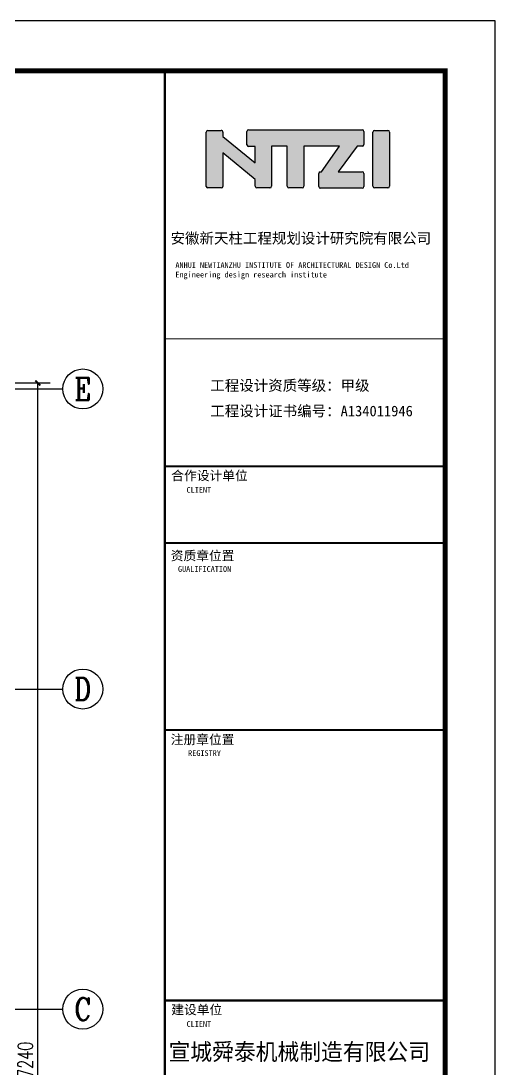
# Model space of a CAD drawing. Extents: x -522490 to 417652, y 450811 to 1108047.
# Drawn here: x 393263 to 402752, y 798292 to 819246 of the extents above; entities that cross this region are included whole.
import ezdxf
from ezdxf.enums import TextEntityAlignment as Align

# ---------------------------------------------------------------- set-up
doc = ezdxf.new("R2010")
doc.units = 0
doc.header["$LTSCALE"] = 1000
doc.header["$MEASUREMENT"] = 0
for name, color, linetype in [('46', 7, 'Continuous'), ('AXIS', 3, 'Continuous'), ('AXIS_TEXT', 7, 'Continuous'), ('PUB_TEXT', 7, 'Continuous'), ('PUB_TITLE', 4, 'Continuous')]:
    doc.layers.add(name, color=color, linetype=linetype)
doc.styles.add('-黑体', font='', dxfattribs={"width": 0.8})
doc.styles.add('_TCH_AXIS', font='COMPLEX', dxfattribs={"bigfont": 'GBCBIG'})
doc.styles.add('_TCH_DIM_T3', font='SIMPLEX', dxfattribs={"width": 0.705882, "bigfont": 'GBCBIG'})
doc.styles.add('COMPLEX', font='COMPLEX')
doc.styles.add('TQ', font='')
doc.styles.get('-黑体').set_extended_font_data('Microsoft YaHei')
doc.styles.get('TQ').set_extended_font_data('SimSun')
doc.dimstyles.new('_TCH_ARCH&&100', dxfattribs={"dimtxt": 297.5, "dimasz": 100, "dimexe": 250, "dimexo": 300, "dimgap": 100, "dimtad": 1, "dimdec": 0, "dimzin": 0, "dimdsep": 46, "dimtxsty": '_TCH_DIM_T3', "dimblk": 'ARCHTICK', "dimcen": 0.09, "dimclrt": 7, "dimazin": 2, "dimtfac": 1, "dimtdec": 0, "dimtix": 1, "dimtmove": 2, "dimatfit": 3, "dimfxl": 0, "dimtolj": 1, "dimtzin": 0, "dimarcsym": 0})

# ---------------------------------------------------------------- blocks, each defined once
blk = doc.blocks.new('_ArchTick')
at = {"color": 0, "linetype": 'ByBlock', "const_width": 0.4}
blk.add_lwpolyline([(-0.5, -0.5), (0.5, 0.5)], dxfattribs=at)
blk = doc.blocks.new('*D404')
at = {"layer": 'AXIS', "color": 0, "lineweight": -2}
for p, q in [((390601, 812009), (393851, 812009)), ((393601, 784769), (393601, 812009)), ((390601, 784769), (393851, 784769))]:
    blk.add_line(p, q, dxfattribs=at)
at = {"layer": 'Defpoints', "color": 0}
for p in [(390301, 812009), (393601, 812009), (390301, 784769)]:
    blk.add_point(p, dxfattribs=at)
at = {"layer": 'AXIS', "color": 0, "lineweight": -2, "xscale": 100, "yscale": 100, "zscale": 100}
for p, rotation in [((393601, 812009), 90), ((393601, 784769), 270)]:
    blk.add_blockref('_ArchTick', p, dxfattribs=dict(at, rotation=rotation))
at = {"layer": 'AXIS', "color": 7, "insert": (393352, 798389), "char_height": 297.5, "attachment_point": 5, "rotation": 90, "style": '_TCH_DIM_T3'}
blk.add_mtext('\\A1;27240', dxfattribs=at)
blk = doc.blocks.new('_AXISO')
blk.add_circle((0, 0), 0.5)
at = {"layer": 'AXIS_TEXT', "style": 'COMPLEX', "width": 1.041667}
blk.add_attdef('A', text='', height=0.56, dxfattribs=at).set_placement((-0.25, -0.28), (0.25, -0.28), align=Align.FIT)

msp = doc.modelspace()

# ---------------------------------------------------------------- hatches: boundary and pattern name
h = msp.add_hatch(color=256)
h.paths.add_polyline_path([(397305.1, 816606.9), (397951.7, 816078.3), (397951.7, 815940.9, 0.4142136), (397983.7, 815908.9), (398246.8, 815908.9, 0.4142136), (398278.8, 815940.9), (398278.8, 816739.9), (398592.5, 816739.9), (398592.5, 815942.2, 0.4142136), (398624.5, 815910.2), (398894.5, 815910.2, 0.4142136), (398926.5, 815942.2), (398926.5, 816739.7), (399639.1, 816739.7), (399277, 816228.5), (399254.9, 816228.5, 0.4142136), (399222.9, 816196.5), (399222.9, 815933.9, 0.4142136), (399254.9, 815901.9), (400095.2, 815901.9, 0.4142136), (400127.2, 815933.9), (400127.2, 816198.7, 0.4142136), (400095.2, 816230.7), (399615, 816230.7), (399989.5, 816744.6), (400096, 816744.6, 0.4142136), (400128, 816776.6), (400128, 817037.1, 0.4142136), (400096, 817069.1), (397817.4, 817069.1, 0.4142136), (397785.4, 817037.1), (397785.4, 816770.6, 0.4142136), (397817.4, 816738.6), (397948.5, 816738.6), (397948.5, 816410.4), (397303.3, 816937.4), (397303.5, 817025.9, 0.4148904), (397271.5, 817058), (397003.5, 817058, 0.4142136), (396971.5, 817026), (396971.5, 815938.7, 0.4142136), (397003.5, 815906.7), (397273.1, 815906.7, 0.4142136), (397305.1, 815938.7)])
h.paths.add_polyline_path([(400309.2, 815941, 0.4142136), (400341.2, 815909), (400608.6, 815909, 0.4142136), (400640.6, 815941), (400640.6, 817025, 0.4142136), (400608.6, 817057), (400341.2, 817057, 0.4142136), (400309.2, 817025)])

# ---------------------------------------------------------------- linework, layer by layer
for p, q in [((396971.5, 815938.7, 0), (396971.5, 817026, 0)), ((397003.5, 817058, 0), (397271.5, 817058, 0)), ((397303.5, 817025.9, 0), (397303.3, 816937.4, 0)), ((397785.4, 816770.6, 0), (397785.4, 817037.1, 0)), ((397817.4, 817069.1, 0), (400096, 817069.1, 0)), ((400128, 817037.1, 0), (400128, 816776.6, 0)), ((400309.2, 815941, 0), (400309.2, 817025, 0)), ((400341.2, 817057, 0), (400608.6, 817057, 0)), ((400640.6, 817025, 0), (400640.6, 815941, 0)), ((397303.3, 816937.4, 0), (397948.5, 816410.4, 0)), ((397951.7, 816078.3, 0), (397305.1, 816606.9, 0)), ((397305.1, 816606.9, 0), (397305.1, 815938.7, 0)), ((397948.5, 816738.6, 0), (397817.4, 816738.6, 0)), ((397948.5, 816410.4, 0), (397948.5, 816738.6, 0)), ((398592.5, 816739.9, 0), (398278.8, 816739.9, 0)), ((398278.8, 816739.9, 0), (398278.8, 815940.9, 0)), ((398592.5, 815942.2, 0), (398592.5, 816739.9, 0)), ((399639.1, 816739.7, 0), (398926.5, 816739.7, 0)), ((398926.5, 816739.7, 0), (398926.5, 815942.2, 0)), ((399277, 816228.5, 0), (399639.1, 816739.7, 0)), ((399989.5, 816744.6, 0), (399615, 816230.7, 0)), ((400096, 816744.6, 0), (399989.5, 816744.6, 0)), ((399222.9, 815933.9, 0), (399222.9, 816196.5, 0)), ((399254.9, 816228.5, 0), (399277, 816228.5, 0)), ((399615, 816230.7, 0), (400095.2, 816230.7, 0)), ((400127.2, 816198.7, 0), (400127.2, 815933.9, 0)), ((397951.7, 815940.9, 0), (397951.7, 816078.3, 0)), ((397273.1, 815906.7, 0), (397003.5, 815906.7, 0)), ((398246.8, 815908.9, 0), (397983.7, 815908.9, 0)), ((398894.5, 815910.2, 0), (398624.5, 815910.2, 0)), ((400095.2, 815901.9, 0), (399254.9, 815901.9, 0)), ((400608.6, 815909, 0), (400341.2, 815909, 0))]:
    msp.add_line(p, q)
for centre, start, end in [((397003.5, 817026), 90, 180), ((397271.5, 817026), 359.86763, 90), ((397817.4, 817037.1), 90, 180), ((400096, 817037.1), 0, 90), ((400341.2, 817025), 90, 180), ((400608.6, 817025), 0, 90), ((397817.4, 816770.6), 180, 270), ((400096, 816776.6), 270, 0), ((399254.9, 816196.5), 90, 180), ((400095.2, 816198.7), 0, 90), ((397983.7, 815940.9), 180, 270), ((398246.8, 815940.9), 270, 0), ((398624.5, 815942.2), 180, 270), ((398894.5, 815942.2), 270, 0), ((400341.2, 815941), 180, 270), ((400608.6, 815941), 270, 0), ((397003.5, 815938.7), 180, 270), ((397273.1, 815938.7), 270, 0), ((399254.9, 815933.9), 180, 270), ((400095.2, 815933.9), 270, 0)]:
    msp.add_arc(centre, 32, start, end)
at = {"layer": 'AXIS'}
for p, q in [((390100.6, 811889.2), (394100.6, 811889.2)), ((390100.6, 805889.2), (394100.6, 805889.2)), ((390100.6, 799489.2), (394100.6, 799489.2))]:
    msp.add_line(p, q, dxfattribs=at)
at = {"layer": 'PUB_TEXT'}
for q in [(401016.6, 818246.1), (401752.5, 817716.6)]:
    msp.add_line((401752.5, 818246.1), q, dxfattribs=at)
at = {"layer": 'PUB_TITLE'}
msp.add_line((401752.5, 818246.1), (396142.5, 818246.1), dxfattribs=at)
at = {"layer": 'PUB_TITLE', "lineweight": 40}
msp.add_line((396140, 808810.8), (401750, 808810.8), dxfattribs=at)
at = {"layer": 'PUB_TITLE'}
msp.add_lwpolyline([(343352.5, 777246.1), (402752.5, 777246.1), (402752.5, 819246.1), (343352.5, 819246.1)], close=True, dxfattribs=at)
at = {"layer": 'PUB_TITLE', "const_width": 100}
msp.add_lwpolyline([(345852.5, 778246.1), (401752.5, 778246.1), (401752.5, 818246.1), (345852.5, 818246.1)], close=True, dxfattribs=at)
at = {"layer": 'PUB_TITLE', "lineweight": 40}
for points, const_width in [([(396142.5, 818246.1), (396142.5, 778246.1)], 42.5), ([(396142.5, 812891.1), (401752.5, 812891.1)], 25.5), ([(396142.5, 810341.1), (401752.5, 810341.1)], 42.5), ([(396142.5, 808811.1), (401752.5, 808811.1)], 42.5), ([(396140, 805070.8), (401750, 805070.8)], 42.5), ([(396142.5, 799663), (401752.5, 799663)], 42.5)]:
    msp.add_lwpolyline(points, dxfattribs=dict(at, const_width=const_width))

# ---------------------------------------------------------------- block references
at = {"layer": 'AXIS'}
ref = msp.add_blockref('_AXISO', (394500.6, 811889.2), dxfattribs=dict(at, xscale=800, yscale=800, zscale=800))
ref.add_attrib('A', 'E', dxfattribs={"layer": 'AXIS_TEXT', "height": 448.3, "style": '_TCH_AXIS', "width": 0.982456}).set_placement((394332.8, 811665), (394668.4, 811665), align=Align.FIT)
ref = msp.add_blockref('_AXISO', (394500.6, 805889.2), dxfattribs=dict(at, xscale=800, yscale=800, zscale=800))
ref.add_attrib('A', 'D', dxfattribs={"layer": 'AXIS_TEXT', "height": 448.3, "style": '_TCH_AXIS', "width": 0.924665}).set_placement((394332.8, 805665), (394668.4, 805665), align=Align.FIT)
ref = msp.add_blockref('_AXISO', (394500.6, 799489.2), dxfattribs=dict(at, xscale=800, yscale=800, zscale=800))
ref.add_attrib('A', 'C', dxfattribs={"layer": 'AXIS_TEXT', "height": 452, "style": '_TCH_AXIS', "width": 1.024}).set_placement((394335.3, 799263.2), (394665.9, 799263.2), align=Align.FIT)

# ---------------------------------------------------------------- texts
at = {"layer": '46', "linetype": 'Continuous', "style": '-黑体', "width": 0.95}
msp.add_text('宣城舜泰机械制造有限公司', height=336.496, dxfattribs=at).set_placement((396217, 798468.4))
at = {"layer": 'PUB_TEXT', "char_height": 212.5, "attachment_point": 1, "style": 'TQ'}
for s, insert in [('安徽新天柱工程规划设计研究院有限公司 ', (396256.6, 815008.9)), ('工程设计资质等级：甲级 ', (397052.4, 812065.1)), ('工程设计证书编号：A134011946', (397052.4, 811555.1))]:
    msp.add_mtext(s, dxfattribs=dict(at, insert=insert))
at = {"layer": 'PUB_TEXT', "attachment_point": 1, "style": 'TQ'}
for s, insert, char_height, width in [('ANHUI NEWTIANZHU INSTITUTE OF ARCHITECTURAL DESIGN Co.Ltd\\PEngineering design research institute', (396354.8, 814423.7), 114.75, 5257.354), ('合作设计单位', (396271.9, 810251.2), 187, 1749.26), ('CLIENT', (396578, 809928.2), 114.75, 2399.55), ('资质章位置', (396261.2, 808649.5), 187, 2125), ('GUALIFICATION', (396405.7, 808346.9), 114.75, 2680.9), ('注册章位置', (396261.2, 804974.2), 187, 1530), ('REGISTRY', (396609.8, 804666.1), 114.75, 2399.55), ('建设单位', (396271.9, 799573.2), 187, 1111.8), ('CLIENT', (396578, 799250.2), 114.75, 2399.55)]:
    msp.add_mtext(s, dxfattribs=dict(at, insert=insert, char_height=char_height, width=width))

# ---------------------------------------------------------------- dimensions: what is measured, and where the dimension line sits
at = {"layer": 'AXIS'}
dim = msp.add_aligned_dim(p1=(390300.6, 784769.2), p2=(390300.6, 812009.2), distance=-3300, dimstyle='_TCH_ARCH&&100', dxfattribs=at)
dim.commit()
dim.dimension.update_dxf_attribs({"geometry": '*D404', "text_midpoint": (393351.8, 798389.2)})

doc.saveas('drawing.dxf')
